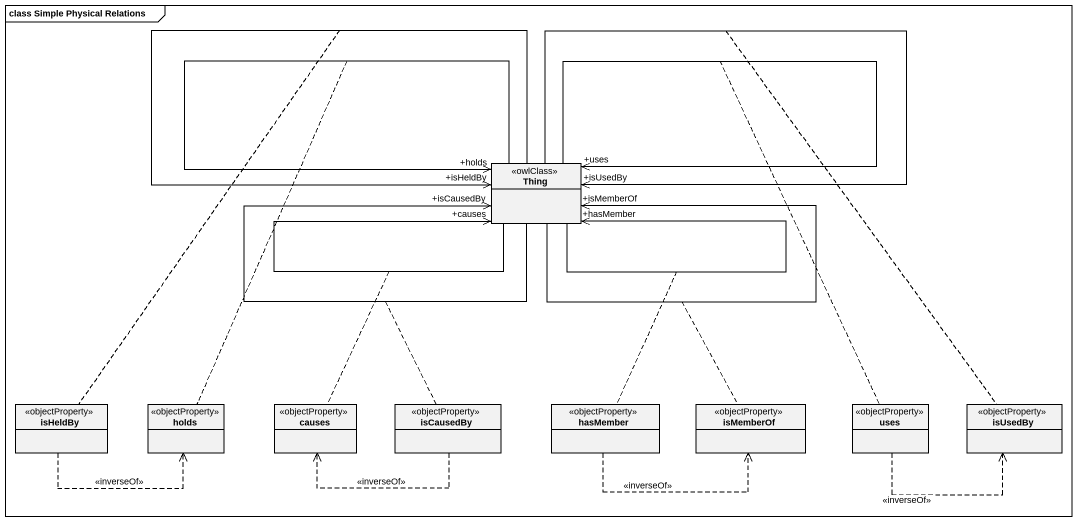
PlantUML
@startuml
mainframe class Simple Physical Relations
hide circle
hide empty members
class Thing <<owlClass>>
class isHeldBy <<objectProperty>>
class holds <<objectProperty>>
class causes <<objectProperty>>
class isCausedBy <<objectProperty>>
class hasMember <<objectProperty>>
class isMemberOf <<objectProperty>>
class uses <<objectProperty>>
class isUsedBy <<objectProperty>>
Thing --> "+isHeldBy" Thing
(Thing, Thing) .. isHeldBy
Thing --> "+isCausedBy" Thing
(Thing, Thing) .. isCausedBy
Thing --> "+hasMember" Thing
(Thing, Thing) .. hasMember
Thing --> "+isUsedBy" Thing
(Thing, Thing) .. isUsedBy
Thing --> "+isMemberOf" Thing
(Thing, Thing) .. isMemberOf
Thing --> "+uses" Thing
(Thing, Thing) .. uses
Thing --> "+holds" Thing
(Thing, Thing) .. holds
Thing --> "+causes" Thing
(Thing, Thing) .. causes
isHeldBy .right.> holds : <<inverseOf>>
isCausedBy .left.> causes : <<inverseOf>>
hasMember .right.> isMemberOf : <<inverseOf>>
uses .right.> isUsedBy : <<inverseOf>>
@enduml
